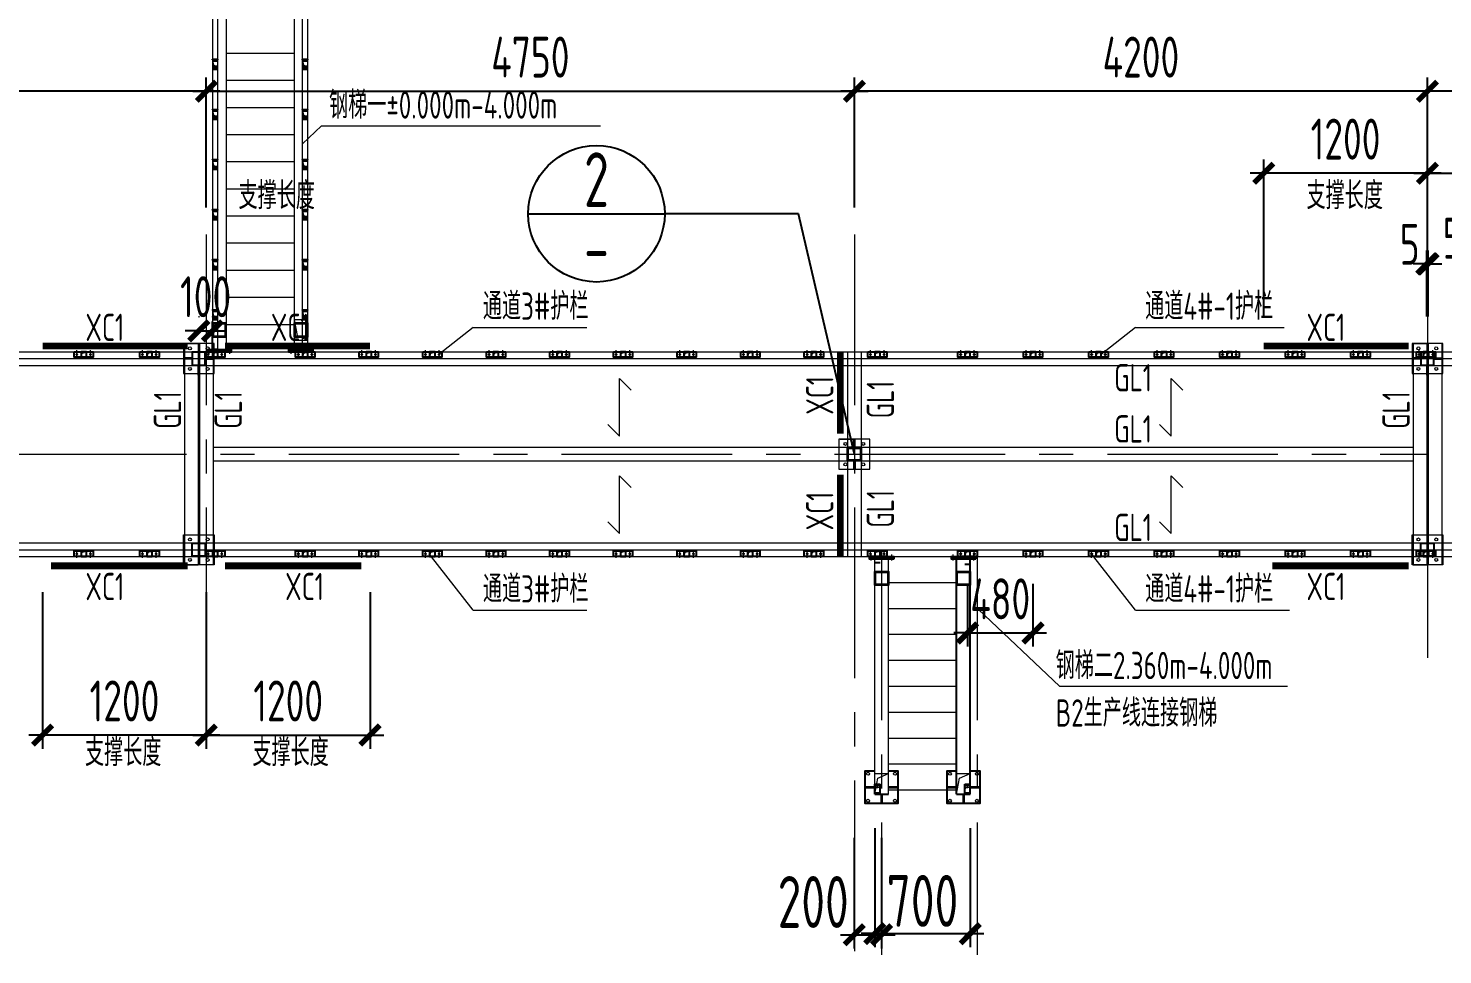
# Model space of a CAD drawing. Extents: x 498328 to 716449, y -893371 to -467753.
# Drawn here: x 538533 to 548900, y -846265 to -839477 of the extents above; entities that cross this region are included whole.
import ezdxf
from ezdxf.enums import TextEntityAlignment as Align

# ---------------------------------------------------------------- set-up
doc = ezdxf.new("R2010")
doc.units = 0
doc.header["$LTSCALE"] = 1000
doc.header["$PDMODE"] = 35
doc.header["$PDSIZE"] = 20
for name, pattern in [('2', [0.375, 0.25, -0.125]), ('CACHE', [0.375, 0.25, -0.125]), ('CENTER', [2, 1.25, -0.25, 0.25, -0.25]), ('CENTER2', [28.575, 19.05, -3.175, 3.175, -3.175])]:
    doc.linetypes.add(name, pattern=pattern)
doc.layers.get('0').update_dxf_attribs({"linetype": 'CONTINUOUS'})
doc.layers.get('Defpoints').update_dxf_attribs({"linetype": 'CONTINUOUS'})
for name, color, linetype in [('$0$S-STEL-BEAM-TEXT', 90, 'CONTINUOUS'), ('-L-02', 2, 'CONTINUOUS'), ('01', 7, 'CONTINUOUS'), ('1轮廓实线层', 7, 'CONTINUOUS'), ('AXIS', 251, 'CENTER'), ('DIM', 3, 'CONTINUOUS'), ('PUB_TEXT', 7, 'CONTINUOUS'), ('THIN', 7, 'CONTINUOUS'), ('焊缝', 1, 'CONTINUOUS'), ('设备基础', 2, 'CONTINUOUS')]:
    doc.layers.add(name, color=color, linetype=linetype)
doc.layers.add('钢梁', color=141, linetype='CONTINUOUS', lineweight=18)
doc.styles.add('TSSD_DIMENSION', font='Tssdeng.shx', dxfattribs={"width": 0.7, "bigfont": 'hztxt.shx'})
doc.styles.add('TSSD_NUM', font='Tssdeng.shx', dxfattribs={"width": 0.7, "bigfont": 'hztxt.shx'})
doc.styles.add('TSSD_REIN', font='Tssdeng.shx', dxfattribs={"width": 0.7, "bigfont": 'hztxt.shx'})
doc.dimstyles.new('TSSD_100_100', dxfattribs={"dimtxt": 300, "dimasz": 100, "dimexe": 100, "dimexo": 200, "dimgap": 100, "dimtad": 1, "dimdec": 0, "dimzin": 0, "dimdsep": 46, "dimtxsty": 'TSSD_DIMENSION', "dimblk": 'ARCHTICK', "dimcen": 0, "dimdle": 100, "dimclrt": 7, "dimadec": 0, "dimazin": 0, "dimtfac": 1, "dimtdec": 0, "dimtix": 1, "dimtmove": 2, "dimatfit": 0, "dimldrblk": 'ARCHTICK', "dimfxl": 0, "dimtolj": 1, "dimtzin": 0, "dimarcsym": 0})
doc.dimstyles.new('TSSD_100_100$0', dxfattribs={"dimtxt": 380, "dimasz": 100, "dimexe": 100, "dimexo": 250, "dimgap": 50, "dimtad": 1, "dimdec": 0, "dimzin": 0, "dimdsep": 46, "dimtxsty": 'TSSD_DIMENSION', "dimblk": 'ARCHTICK', "dimblk1": 'ARCHTICK', "dimblk2": 'ARCHTICK', "dimsah": 1, "dimcen": 0, "dimdle": 100, "dimclrt": 7, "dimadec": 0, "dimazin": 0, "dimtfac": 1, "dimtdec": 0, "dimtix": 1, "dimtmove": 2, "dimatfit": 3, "dimldrblk": 'ARCHTICK', "dimfxl": 0, "dimtolj": 1, "dimtzin": 0, "dimarcsym": 0})

# ---------------------------------------------------------------- blocks, each defined once
blk = doc.blocks.new('_ARCHTICK')
at = {"color": 0, "const_width": 0.4}
blk.add_lwpolyline([(-0.71, -0.71), (0.71, 0.71)], dxfattribs=at)
blk = doc.blocks.new('*D631')
at = {"layer": 'Defpoints', "color": 0, "transparency": 16777216}
for p in [(548788, -839938), (548788, -840844), (554188, -840844)]:
    blk.add_point(p, dxfattribs=at)
at = {"layer": 'DIM', "color": 0, "lineweight": -2, "transparency": 16777216}
for p, q in [((554288, -839938), (548688, -839938)), ((548788, -840644), (548788, -839838)), ((554188, -840644), (554188, -839838))]:
    blk.add_line(p, q, dxfattribs=at)
at = {"layer": 'DIM', "color": 0, "lineweight": -2, "transparency": 16777216, "xscale": 100, "yscale": 100, "zscale": 100, "rotation": 180}
blk.add_blockref('_ARCHTICK', (548788, -839938), dxfattribs=at)
at = {"layer": 'DIM', "color": 0, "lineweight": -2, "transparency": 16777216, "xscale": 100, "yscale": 100, "zscale": 100}
blk.add_blockref('_ARCHTICK', (554188, -839938), dxfattribs=at)
at = {"layer": 'DIM', "color": 7, "lineweight": 20, "transparency": 16777216, "insert": (551488, -839688), "char_height": 300, "attachment_point": 5, "style": 'TSSD_DIMENSION'}
blk.add_mtext('\\A1;5400', dxfattribs=at)
blk = doc.blocks.new('*D632')
at = {"layer": 'Defpoints', "color": 0, "transparency": 16777216}
for p in [(544588, -839938), (548788, -840844), (544588, -840989)]:
    blk.add_point(p, dxfattribs=at)
at = {"layer": 'DIM', "color": 0, "lineweight": -2, "transparency": 16777216}
for p, q in [((548888, -839938), (544488, -839938)), ((544588, -840789), (544588, -839838)), ((548788, -840644), (548788, -839838))]:
    blk.add_line(p, q, dxfattribs=at)
at = {"layer": 'DIM', "color": 0, "lineweight": -2, "transparency": 16777216, "xscale": 100, "yscale": 100, "zscale": 100, "rotation": 180}
blk.add_blockref('_ARCHTICK', (544588, -839938), dxfattribs=at)
at = {"layer": 'DIM', "color": 0, "lineweight": -2, "transparency": 16777216, "xscale": 100, "yscale": 100, "zscale": 100}
blk.add_blockref('_ARCHTICK', (548788, -839938), dxfattribs=at)
at = {"layer": 'DIM', "color": 7, "lineweight": 20, "transparency": 16777216, "insert": (546688, -839688), "char_height": 300, "attachment_point": 5, "style": 'TSSD_DIMENSION'}
blk.add_mtext('\\A1;4200', dxfattribs=at)
blk = doc.blocks.new('*D603')
at = {"layer": 'Defpoints', "color": 0, "transparency": 16777216}
for p in [(548793, -841204), (548788, -841788), (548793, -841788)]:
    blk.add_point(p, dxfattribs=at)
at = {"layer": 'DIM', "color": 0, "lineweight": -2, "transparency": 16777216}
for p, q in [((548788, -841588), (548788, -841104)), ((548793, -841588), (548793, -841104)), ((548788, -841204), (548688, -841204)), ((548788, -841204), (548793, -841204)), ((548793, -841204), (548893, -841204))]:
    blk.add_line(p, q, dxfattribs=at)
at = {"layer": 'DIM', "color": 0, "lineweight": -2, "transparency": 16777216, "xscale": 100, "yscale": 100, "zscale": 100}
blk.add_blockref('_ARCHTICK', (548788, -841204), dxfattribs=at)
at = {"layer": 'DIM', "color": 0, "lineweight": -2, "transparency": 16777216, "xscale": 100, "yscale": 100, "zscale": 100, "rotation": 180}
blk.add_blockref('_ARCHTICK', (548793, -841204), dxfattribs=at)
at = {"layer": 'DIM', "color": 7, "lineweight": 20, "transparency": 16777216, "insert": (548658, -841060), "char_height": 300, "attachment_point": 5, "style": 'TSSD_DIMENSION'}
blk.add_mtext('\\A1;5', dxfattribs=at)
blk = doc.blocks.new('*D604')
at = {"layer": 'Defpoints', "color": 0, "transparency": 16777216}
for p in [(548788, -841204), (548783, -841788), (548788, -841788)]:
    blk.add_point(p, dxfattribs=at)
at = {"layer": 'DIM', "color": 0, "lineweight": -2, "transparency": 16777216}
for p, q in [((548783, -841588), (548783, -841104)), ((548788, -841588), (548788, -841104)), ((548783, -841204), (548683, -841204)), ((548783, -841204), (548788, -841204)), ((548788, -841204), (548888, -841204))]:
    blk.add_line(p, q, dxfattribs=at)
at = {"layer": 'DIM', "color": 0, "lineweight": -2, "transparency": 16777216, "xscale": 100, "yscale": 100, "zscale": 100}
blk.add_blockref('_ARCHTICK', (548783, -841204), dxfattribs=at)
at = {"layer": 'DIM', "color": 0, "lineweight": -2, "transparency": 16777216, "xscale": 100, "yscale": 100, "zscale": 100, "rotation": 180}
blk.add_blockref('_ARCHTICK', (548788, -841204), dxfattribs=at)
at = {"layer": 'DIM', "color": 7, "lineweight": 20, "transparency": 16777216, "insert": (548973, -841015), "char_height": 300, "attachment_point": 5, "style": 'TSSD_DIMENSION'}
blk.add_mtext('\\A1;5', dxfattribs=at)
blk = doc.blocks.new('TS_IDX')
at = {"color": 0, "linetype": 'ByBlock'}
blk.add_line((-0.5, 0), (0.5, 0), dxfattribs=at)
blk.add_circle((0, 0), 0.5, dxfattribs=at)
at = {"color": 0, "linetype": 'ByBlock', "style": 'TSSD_NUM', "width": 0.7}
for tag, p in [('1', (0, 0.25)), ('A', (0, -0.25))]:
    blk.add_attdef(tag, text='', height=0.286, dxfattribs=at).set_placement(p, align=Align.MIDDLE_CENTER)
blk = doc.blocks.new('*D613')
at = {"layer": 'Defpoints', "color": 0, "transparency": 16777216}
for p in [(547588, -840539), (547588, -841788), (548788, -841788)]:
    blk.add_point(p, dxfattribs=at)
at = {"layer": 'DIM', "color": 0, "lineweight": -2, "transparency": 16777216}
for p, q in [((547588, -841588), (547588, -840439)), ((548788, -841588), (548788, -840439)), ((548888, -840539), (547488, -840539))]:
    blk.add_line(p, q, dxfattribs=at)
at = {"layer": 'DIM', "color": 0, "lineweight": -2, "transparency": 16777216, "xscale": 100, "yscale": 100, "zscale": 100, "rotation": 180}
blk.add_blockref('_ARCHTICK', (547588, -840539), dxfattribs=at)
at = {"layer": 'DIM', "color": 0, "lineweight": -2, "transparency": 16777216, "xscale": 100, "yscale": 100, "zscale": 100}
blk.add_blockref('_ARCHTICK', (548788, -840539), dxfattribs=at)
at = {"layer": 'DIM', "color": 7, "lineweight": 20, "transparency": 16777216, "insert": (548188, -840289), "char_height": 300, "attachment_point": 5, "style": 'TSSD_DIMENSION'}
blk.add_mtext('\\A1;1200', dxfattribs=at)
blk = doc.blocks.new('*D614')
at = {"layer": 'Defpoints', "color": 0, "transparency": 16777216}
for p in [(549988, -840539), (548788, -841788), (549988, -841788)]:
    blk.add_point(p, dxfattribs=at)
at = {"layer": 'DIM', "color": 0, "lineweight": -2, "transparency": 16777216}
for p, q in [((548788, -841588), (548788, -840439)), ((549988, -841588), (549988, -840439)), ((548688, -840539), (550088, -840539))]:
    blk.add_line(p, q, dxfattribs=at)
at = {"layer": 'DIM', "color": 0, "lineweight": -2, "transparency": 16777216, "xscale": 100, "yscale": 100, "zscale": 100, "rotation": 180}
blk.add_blockref('_ARCHTICK', (548788, -840539), dxfattribs=at)
at = {"layer": 'DIM', "color": 0, "lineweight": -2, "transparency": 16777216, "xscale": 100, "yscale": 100, "zscale": 100}
blk.add_blockref('_ARCHTICK', (549988, -840539), dxfattribs=at)
at = {"layer": 'DIM', "color": 7, "lineweight": 20, "transparency": 16777216, "insert": (549388, -840289), "char_height": 300, "attachment_point": 5, "style": 'TSSD_DIMENSION'}
blk.add_mtext('\\A1;1200', dxfattribs=at)
blk = doc.blocks.new('*D623')
at = {"layer": 'Defpoints', "color": 0, "transparency": 16777216}
for p in [(544737, -845089), (545437, -845089), (545437, -846111)]:
    blk.add_point(p, dxfattribs=at)
at = {"layer": 'DIM', "color": 0, "lineweight": -2, "transparency": 16777216}
for p, q in [((544737, -845339), (544737, -846211)), ((545437, -845339), (545437, -846211)), ((544737, -846111), (544637, -846111)), ((544737, -846111), (545437, -846111)), ((545437, -846111), (545537, -846111))]:
    blk.add_line(p, q, dxfattribs=at)
at = {"layer": 'DIM', "color": 0, "lineweight": -2, "transparency": 16777216, "xscale": 100, "yscale": 100, "zscale": 100}
blk.add_blockref('_ARCHTICK', (544737, -846111), dxfattribs=at)
at = {"layer": 'DIM', "color": 0, "lineweight": -2, "transparency": 16777216, "xscale": 100, "yscale": 100, "zscale": 100, "rotation": 180}
blk.add_blockref('_ARCHTICK', (545437, -846111), dxfattribs=at)
at = {"layer": 'DIM', "color": 7, "transparency": 16777216, "insert": (545087, -845871), "char_height": 380, "attachment_point": 5, "style": 'TSSD_DIMENSION'}
blk.add_mtext('\\A1;700', dxfattribs=at)
blk = doc.blocks.new('*D624')
at = {"layer": 'Defpoints', "color": 0, "transparency": 16777216}
for p in [(544587, -845159), (544787, -845159), (544787, -846119)]:
    blk.add_point(p, dxfattribs=at)
at = {"layer": 'DIM', "color": 0, "lineweight": -2, "transparency": 16777216}
for p, q in [((544587, -845409), (544587, -846219)), ((544787, -845409), (544787, -846219)), ((544487, -846119), (544887, -846119))]:
    blk.add_line(p, q, dxfattribs=at)
at = {"layer": 'DIM', "color": 0, "lineweight": -2, "transparency": 16777216, "xscale": 100, "yscale": 100, "zscale": 100, "rotation": 180}
blk.add_blockref('_ARCHTICK', (544587, -846119), dxfattribs=at)
at = {"layer": 'DIM', "color": 0, "lineweight": -2, "transparency": 16777216, "xscale": 100, "yscale": 100, "zscale": 100}
blk.add_blockref('_ARCHTICK', (544787, -846119), dxfattribs=at)
at = {"layer": 'DIM', "color": 7, "transparency": 16777216, "insert": (544286, -845879), "char_height": 380, "attachment_point": 5, "style": 'TSSD_DIMENSION'}
blk.add_mtext('\\A1;200', dxfattribs=at)
blk = doc.blocks.new('*D625')
at = {"layer": 'Defpoints', "color": 0, "transparency": 16777216}
for p in [(544588, -839938), (539838, -840989), (544588, -840989)]:
    blk.add_point(p, dxfattribs=at)
at = {"layer": 'DIM', "color": 0, "lineweight": -2, "transparency": 16777216}
for p, q in [((539738, -839938), (544688, -839938)), ((539838, -840789), (539838, -839838)), ((544588, -840789), (544588, -839838))]:
    blk.add_line(p, q, dxfattribs=at)
at = {"layer": 'DIM', "color": 0, "lineweight": -2, "transparency": 16777216, "xscale": 100, "yscale": 100, "zscale": 100, "rotation": 180}
blk.add_blockref('_ARCHTICK', (539838, -839938), dxfattribs=at)
at = {"layer": 'DIM', "color": 0, "lineweight": -2, "transparency": 16777216, "xscale": 100, "yscale": 100, "zscale": 100}
blk.add_blockref('_ARCHTICK', (544588, -839938), dxfattribs=at)
at = {"layer": 'DIM', "color": 7, "lineweight": 20, "transparency": 16777216, "insert": (542213, -839688), "char_height": 300, "attachment_point": 5, "style": 'TSSD_DIMENSION'}
blk.add_mtext('\\A1;4750', dxfattribs=at)
blk = doc.blocks.new('*D626')
at = {"layer": 'Defpoints', "color": 0, "transparency": 16777216}
for p in [(535038, -839938), (535038, -840989), (539838, -840989)]:
    blk.add_point(p, dxfattribs=at)
at = {"layer": 'DIM', "color": 0, "lineweight": -2, "transparency": 16777216}
for p, q in [((539938, -839938), (534938, -839938)), ((535038, -840789), (535038, -839838)), ((539838, -840789), (539838, -839838))]:
    blk.add_line(p, q, dxfattribs=at)
at = {"layer": 'DIM', "color": 0, "lineweight": -2, "transparency": 16777216, "xscale": 100, "yscale": 100, "zscale": 100, "rotation": 180}
blk.add_blockref('_ARCHTICK', (535038, -839938), dxfattribs=at)
at = {"layer": 'DIM', "color": 0, "lineweight": -2, "transparency": 16777216, "xscale": 100, "yscale": 100, "zscale": 100}
blk.add_blockref('_ARCHTICK', (539838, -839938), dxfattribs=at)
at = {"layer": 'DIM', "color": 7, "lineweight": 20, "transparency": 16777216, "insert": (537438, -839688), "char_height": 300, "attachment_point": 5, "style": 'TSSD_DIMENSION'}
blk.add_mtext('\\A1;4800', dxfattribs=at)
blk = doc.blocks.new('*D627')
at = {"layer": 'Defpoints', "color": 0, "transparency": 16777216}
for p in [(538638, -843408), (539838, -843408), (538638, -844656)]:
    blk.add_point(p, dxfattribs=at)
at = {"layer": 'DIM', "color": 0, "lineweight": -2, "transparency": 16777216}
for p, q in [((538638, -843608), (538638, -844756)), ((539838, -843608), (539838, -844756)), ((539938, -844656), (538538, -844656))]:
    blk.add_line(p, q, dxfattribs=at)
at = {"layer": 'DIM', "color": 0, "lineweight": -2, "transparency": 16777216, "xscale": 100, "yscale": 100, "zscale": 100, "rotation": 180}
blk.add_blockref('_ARCHTICK', (538638, -844656), dxfattribs=at)
at = {"layer": 'DIM', "color": 0, "lineweight": -2, "transparency": 16777216, "xscale": 100, "yscale": 100, "zscale": 100}
blk.add_blockref('_ARCHTICK', (539838, -844656), dxfattribs=at)
at = {"layer": 'DIM', "color": 7, "lineweight": 20, "transparency": 16777216, "insert": (539238, -844406), "char_height": 300, "attachment_point": 5, "style": 'TSSD_DIMENSION'}
blk.add_mtext('\\A1;1200', dxfattribs=at)
blk = doc.blocks.new('*D628')
at = {"layer": 'Defpoints', "color": 0, "transparency": 16777216}
for p in [(539838, -843408), (541038, -843408), (541038, -844656)]:
    blk.add_point(p, dxfattribs=at)
at = {"layer": 'DIM', "color": 0, "lineweight": -2, "transparency": 16777216}
for p, q in [((539838, -843608), (539838, -844756)), ((541038, -843608), (541038, -844756)), ((539738, -844656), (541138, -844656))]:
    blk.add_line(p, q, dxfattribs=at)
at = {"layer": 'DIM', "color": 0, "lineweight": -2, "transparency": 16777216, "xscale": 100, "yscale": 100, "zscale": 100, "rotation": 180}
blk.add_blockref('_ARCHTICK', (539838, -844656), dxfattribs=at)
at = {"layer": 'DIM', "color": 0, "lineweight": -2, "transparency": 16777216, "xscale": 100, "yscale": 100, "zscale": 100}
blk.add_blockref('_ARCHTICK', (541038, -844656), dxfattribs=at)
at = {"layer": 'DIM', "color": 7, "lineweight": 20, "transparency": 16777216, "insert": (540438, -844406), "char_height": 300, "attachment_point": 5, "style": 'TSSD_DIMENSION'}
blk.add_mtext('\\A1;1200', dxfattribs=at)
blk = doc.blocks.new('*D645')
at = {"layer": 'Defpoints', "color": 0, "transparency": 16777216}
for p in [(539883, -841694), (539783, -841788), (539883, -841788)]:
    blk.add_point(p, dxfattribs=at)
at = {"layer": 'DIM', "color": 0, "lineweight": -2, "transparency": 16777216}
for p, q in [((539783, -841588), (539783, -841594)), ((539883, -841588), (539883, -841594)), ((539783, -841694), (539683, -841694)), ((539783, -841694), (539883, -841694)), ((539883, -841694), (539983, -841694))]:
    blk.add_line(p, q, dxfattribs=at)
at = {"layer": 'DIM', "color": 0, "lineweight": -2, "transparency": 16777216, "xscale": 100, "yscale": 100, "zscale": 100}
blk.add_blockref('_ARCHTICK', (539783, -841694), dxfattribs=at)
at = {"layer": 'DIM', "color": 0, "lineweight": -2, "transparency": 16777216, "xscale": 100, "yscale": 100, "zscale": 100, "rotation": 180}
blk.add_blockref('_ARCHTICK', (539883, -841694), dxfattribs=at)
at = {"layer": 'DIM', "color": 7, "lineweight": 20, "transparency": 16777216, "insert": (539833, -841444), "char_height": 300, "attachment_point": 5, "style": 'TSSD_DIMENSION'}
blk.add_mtext('\\A1;100', dxfattribs=at)
blk = doc.blocks.new('护栏底板')
at = {"layer": 'AXIS', "lineweight": 20}
for p, q in [((415797, -713356), (415797, -713294)), ((415897, -713356), (415897, -713294))]:
    blk.add_line(p, q, dxfattribs=at)
at = {"layer": '焊缝', "color": 8}
for p, q in [((415827, -713345), (415834, -713312)), ((415834, -713312), (415867, -713305))]:
    blk.add_line(p, q, dxfattribs=at)
at = {"layer": '焊缝', "color": 0}
for points in [[(415777, -713305), (415917, -713305), (415917, -713345), (415777, -713345)], [(415867, -713305), (415827, -713305), (415827, -713345), (415867, -713345)]]:
    blk.add_lwpolyline(points, close=True, dxfattribs=at)
for centre in [(415797, -713325), (415897, -713325)]:
    blk.add_circle(centre, 3.75, dxfattribs=at)
blk = doc.blocks.new('*D651')
at = {"layer": 'Defpoints', "color": 0, "transparency": 16777216}
for p in [(545417, -843348), (545897, -843348), (545897, -843908)]:
    blk.add_point(p, dxfattribs=at)
at = {"layer": 'DIM', "color": 0, "lineweight": -2, "transparency": 16777216}
for p, q in [((545417, -843548), (545417, -844008)), ((545897, -843548), (545897, -844008)), ((545417, -843908), (545317, -843908)), ((545417, -843908), (545897, -843908)), ((545897, -843908), (545997, -843908))]:
    blk.add_line(p, q, dxfattribs=at)
at = {"layer": 'DIM', "color": 0, "lineweight": -2, "transparency": 16777216, "xscale": 100, "yscale": 100, "zscale": 100}
blk.add_blockref('_ARCHTICK', (545417, -843908), dxfattribs=at)
at = {"layer": 'DIM', "color": 0, "lineweight": -2, "transparency": 16777216, "xscale": 100, "yscale": 100, "zscale": 100, "rotation": 180}
blk.add_blockref('_ARCHTICK', (545897, -843908), dxfattribs=at)
at = {"layer": 'DIM', "color": 7, "lineweight": 20, "transparency": 16777216, "insert": (545657, -843658), "char_height": 300, "attachment_point": 5, "style": 'TSSD_DIMENSION'}
blk.add_mtext('\\A1;480', dxfattribs=at)

msp = doc.modelspace()

# ---------------------------------------------------------------- linework, layer by layer
at = {"layer": '$0$S-STEL-BEAM-TEXT', "lineweight": 0}
for points in [[(542779.7, -842380.3), (542865.4, -842465.9), (542865.4, -842042.9), (542951.1, -842128.6)], [(546823.4, -842380.3), (546909.1, -842465.9), (546909.1, -842042.9), (546994.8, -842128.6)], [(542779.7, -843094.3), (542865.4, -843179.9), (542865.4, -842756.9), (542951.1, -842842.6)], [(546823.4, -843094.3), (546909.1, -843179.9), (546909.1, -842756.9), (546994.8, -842842.6)]]:
    msp.add_lwpolyline(points, dxfattribs=at)
at = {"layer": '-L-02', "lineweight": 20}
for points in [[(539670, -842007.5), (539895, -842007.5), (539895, -841787.5), (539670, -841787.5)], [(548675.1, -842007.5), (548900.1, -842007.5), (548900.1, -841787.5), (548675.1, -841787.5)], [(544475.1, -842707.5), (544700.1, -842707.5), (544700.1, -842487.5), (544475.1, -842487.5)], [(539670, -843187.5), (539895, -843187.5), (539895, -843407.5), (539670, -843407.5)], [(548675.1, -843187.5), (548900.1, -843187.5), (548900.1, -843407.5), (548675.1, -843407.5)]]:
    msp.add_lwpolyline(points, close=True, dxfattribs=at)
at = {"layer": '01', "color": 8, "lineweight": 9}
for p, q in [((540681.1, -840191.4), (540542.5, -840322.7)), ((540681.1, -840191.4), (542728.2, -840191.4)), ((541793.2, -841669.9), (541542.4, -841867.5)), ((541793.2, -841669.9), (542627.9, -841669.9)), ((546647.5, -841669.9), (546396.8, -841867.5)), ((546647.5, -841669.9), (547737.2, -841669.9)), ((541793.2, -843741.6), (541472.4, -843327.5)), ((546647.5, -843741.6), (546326.8, -843327.5)), ((541793.2, -843741.6), (542627.9, -843741.6)), ((546092.1, -844298.7), (545497.2, -843735.1)), ((546647.5, -843741.6), (547778.3, -843741.6)), ((546092.1, -844298.7), (547761.5, -844298.7))]:
    msp.add_line(p, q, dxfattribs=at)
at = {"layer": '1轮廓实线层', "lineweight": 20}
for p, q in [((539882.5, -837872.5), (539882.5, -841831.5)), ((539922.5, -841831.5), (539922.5, -837872.5)), ((539982.5, -837872.5), (539982.5, -841831.5)), ((540482.5, -837872.5), (540482.5, -841831.5)), ((540542.5, -841831.5), (540542.5, -837872.5)), ((540582.5, -841831.5), (540582.5, -837872.5)), ((540482.5, -839661.3), (539982.5, -839661.3)), ((540482.5, -839860), (539982.5, -839860)), ((540482.5, -840058.8), (539982.5, -840058.8)), ((540482.5, -840257.5), (539982.5, -840257.5)), ((540482.5, -840456.3), (539982.5, -840456.3)), ((540482.5, -840655), (539982.5, -840655)), ((540482.5, -840853.8), (539982.5, -840853.8)), ((540482.5, -841052.5), (539982.5, -841052.5)), ((540482.5, -841251.3), (539982.5, -841251.3)), ((540482.5, -841450), (539982.5, -841450)), ((540482.5, -841648.8), (539982.5, -841648.8)), ((539882.5, -841847.5), (540682.5, -841847.5)), ((539882.6, -841847.5), (540682.6, -841847.5)), ((539882.6, -841847.5), (540682.6, -841847.5)), ((540024.5, -841847.5), (540024.5, -841831.5)), ((540440.7, -841847.5), (540440.7, -841831.5)), ((540624.7, -841847.5), (540624.7, -841831.5)), ((544695, -843347.5), (544695, -843363.5)), ((544737, -843347.5), (545537, -843347.5)), ((544737, -845088.5), (544737, -843347.5)), ((544737, -843347.5), (545537, -843347.5)), ((544879, -843347.5), (544879, -843363.5)), ((545295, -843347.5), (545295, -843363.5)), ((545479, -843347.5), (545479, -843363.5)), ((544837, -845088.5), (544837, -843363.5)), ((544837, -843537.5), (545337.2, -843537.5)), ((544837, -843727.5), (545337.2, -843727.5)), ((544837, -843917.5), (545337.2, -843917.5)), ((544837, -844107.5), (545337.2, -844107.5)), ((544837, -844297.5), (545337.2, -844297.5)), ((544837, -844487.5), (545337.2, -844487.5)), ((544837, -844677.5), (545337.2, -844677.5)), ((544837, -844867.5), (545337.2, -844867.5)), ((544667, -845033.5), (544737, -845033.5)), ((544667, -845043.5), (544737, -845043.5)), ((544782, -845088.5), (544782, -845158.5)), ((544792, -845088.5), (544792, -845158.5)), ((544837, -845033.5), (544907, -845033.5)), ((544837, -845043.5), (544907, -845043.5)), ((544837, -845057.5), (545337.2, -845057.5)), ((545267, -845033.5), (545337, -845033.5)), ((545267, -845043.5), (545337, -845043.5)), ((545382, -845088.5), (545382, -845158.5)), ((545392, -845088.5), (545392, -845158.5)), ((545437, -845033.5), (545507, -845033.5)), ((545437, -845043.5), (545507, -845043.5))]:
    msp.add_line(p, q, dxfattribs=at)
at = {"layer": '1轮廓实线层', "linetype": 'CACHE', "lineweight": 20, "ltscale": 0.1}
for p, q in [((539882.5, -839707.5), (539922.5, -839707.5)), ((540542.5, -839707.5), (540582.5, -839707.5)), ((539882.5, -840074.5), (539922.5, -840074.5)), ((540542.5, -840074.5), (540582.5, -840074.5)), ((539882.5, -840441.5), (539922.5, -840441.5)), ((540542.5, -840441.5), (540582.5, -840441.5)), ((539882.5, -840808.5), (539922.5, -840808.5)), ((540542.5, -840808.5), (540582.5, -840808.5)), ((539882.5, -841175.5), (539922.5, -841175.5)), ((540542.5, -841175.5), (540582.5, -841175.5)), ((539882.5, -841542.5), (539922.5, -841542.5)), ((540542.5, -841542.5), (540582.5, -841542.5))]:
    msp.add_line(p, q, dxfattribs=at)
at = {"layer": '1轮廓实线层', "color": 8, "lineweight": 9}
for p, q in [((539882.5, -839715), (539889.8, -839747.7)), ((540542.5, -839715), (540549.8, -839747.7)), ((539889.8, -839747.7), (539922.5, -839755)), ((540549.8, -839747.7), (540582.5, -839755)), ((539882.5, -840082), (539889.8, -840114.7)), ((539889.8, -840114.7), (539922.5, -840122)), ((540542.5, -840082), (540549.8, -840114.7)), ((540549.8, -840114.7), (540582.5, -840122)), ((539882.5, -840449), (539889.8, -840481.7)), ((540542.5, -840449), (540549.8, -840481.7)), ((539889.8, -840481.7), (539922.5, -840489)), ((540549.8, -840481.7), (540582.5, -840489)), ((539882.5, -840816), (539889.8, -840848.7)), ((539889.8, -840848.7), (539922.5, -840856)), ((540542.5, -840816), (540549.8, -840848.7)), ((540549.8, -840848.7), (540582.5, -840856)), ((539882.5, -841183), (539889.8, -841215.7)), ((540542.5, -841183), (540549.8, -841215.7)), ((539889.8, -841215.7), (539922.5, -841223)), ((540549.8, -841215.7), (540582.5, -841223)), ((539882.5, -841550), (539889.8, -841582.7)), ((539889.8, -841582.7), (539922.5, -841590)), ((540542.5, -841550), (540549.8, -841582.7)), ((540549.8, -841582.7), (540582.5, -841590)), ((540482.7, -841612.5), (540504.5, -841729.2)), ((540504.5, -841729.2), (540582.5, -841762.5)), ((540551, -841819.9), (540582.5, -841828.9)), ((544737, -844938.5), (544837, -844938.5)), ((544737.2, -845088.5), (544759, -844971.9)), ((544759, -844971.9), (544837, -844938.5)), ((545337, -844938.5), (545437, -844938.5)), ((545337.2, -845088.5), (545359, -844971.9)), ((545359, -844971.9), (545437, -844938.5)), ((544737, -845037.4), (544777, -845037.4)), ((544737, -845077.4), (544743.1, -845043.6)), ((544737, -845077.4), (544777, -845077.4)), ((544743.1, -845043.6), (544777, -845037.4)), ((545397.2, -845037.4), (545437.2, -845037.4)), ((545397.2, -845077.4), (545403.3, -845043.6)), ((545397.2, -845077.4), (545437.2, -845077.4)), ((545403.3, -845043.6), (545437.2, -845037.4))]:
    msp.add_line(p, q, dxfattribs=at)
at = {"layer": '1轮廓实线层', "lineweight": 20, "ltscale": 5}
for p, q in [((534537.6, -841847.5), (582816.1, -841847.5)), ((534537.6, -841897.5), (582781.1, -841897.5)), ((534537.6, -841947.5), (582781.1, -841947.5)), ((539887.5, -842547.5), (548682.6, -842547.5)), ((539887.5, -842647.5), (548682.6, -842647.5)), ((534537.6, -843247.5), (554082.6, -843247.5)), ((534537.6, -843297.5), (554082.6, -843297.5)), ((534537.6, -843347.5), (554082.6, -843347.5)), ((534537.6, -843347.5), (554082.6, -843347.5))]:
    msp.add_line(p, q, dxfattribs=at)
at = {"layer": '1轮廓实线层', "color": 4, "lineweight": 20}
for p, q in [((539732.5, -841892.5), (539670, -841892.5)), ((539732.5, -841902.5), (539670, -841902.5)), ((539832.5, -841892.5), (539895, -841892.5)), ((539832.5, -841902.5), (539895, -841902.5)), ((548737.6, -841892.5), (548675.1, -841892.5)), ((548737.6, -841902.5), (548675.1, -841902.5)), ((548837.6, -841892.5), (548900.1, -841892.5)), ((548837.6, -841902.5), (548900.1, -841902.5)), ((539777.5, -842017.5), (539777.5, -841947.5)), ((539787.5, -842017.5), (539787.5, -841947.5)), ((548782.6, -842017.5), (548782.6, -841947.5)), ((548792.6, -842017.5), (548792.6, -841947.5)), ((544582.6, -842547.5), (544582.6, -842485.1)), ((544592.6, -842547.5), (544592.6, -842485.1)), ((544582.6, -842647.5), (544582.6, -842710)), ((544592.6, -842647.5), (544592.6, -842710)), ((539777.5, -843177.5), (539777.5, -843247.5)), ((539787.5, -843177.5), (539787.5, -843247.5)), ((548782.6, -843177.5), (548782.6, -843247.5)), ((548792.6, -843177.5), (548792.6, -843247.5)), ((539777.5, -843347.5), (539777.5, -843407.2)), ((539787.5, -843347.5), (539787.5, -843407.2)), ((548782.6, -843347.5), (548782.6, -843407.2)), ((548792.6, -843347.5), (548792.6, -843407.2))]:
    msp.add_line(p, q, dxfattribs=at)
at = {"layer": '1轮廓实线层', "linetype": 'CENTER2', "lineweight": 20, "ltscale": 0.01}
for p, q in [((539856.5, -841817.9), (539856.5, -841861.2)), ((540008.5, -841817.9), (540008.5, -841861.2)), ((540456.7, -841817.9), (540456.7, -841861.2)), ((540608.7, -841817.9), (540608.7, -841861.2)), ((544711, -843377.2), (544711, -843333.9)), ((544863, -843377.2), (544863, -843333.9)), ((545311, -843377.2), (545311, -843333.9)), ((545463, -843377.2), (545463, -843333.9))]:
    msp.add_line(p, q, dxfattribs=at)
at = {"layer": '1轮廓实线层', "color": 8, "lineweight": 9}
msp.add_lwpolyline([(540482.7, -841762.5), (540582.5, -841762.5), (540582.5, -841612.5), (540482.7, -841612.5)], close=True, dxfattribs=at)
at = {"layer": '1轮廓实线层', "color": 4, "lineweight": 20}
for points in [[(539832.5, -841947.5), (539832.5, -841847.5), (539732.5, -841847.5), (539732.5, -841947.5)], [(539827.5, -841942.5), (539827.5, -841852.5), (539737.5, -841852.5), (539737.5, -841942.5)], [(548837.6, -841947.5), (548837.6, -841847.5), (548737.6, -841847.5), (548737.6, -841947.5)], [(548832.6, -841942.5), (548832.6, -841852.5), (548742.6, -841852.5), (548742.6, -841942.5)], [(539832.5, -843247.5), (539832.5, -843347.5), (539732.5, -843347.5), (539732.5, -843247.5)], [(539827.5, -843252.5), (539827.5, -843342.5), (539737.5, -843342.5), (539737.5, -843252.5)], [(548837.6, -843247.5), (548837.6, -843347.5), (548737.6, -843347.5), (548737.6, -843247.5)], [(548832.6, -843252.5), (548832.6, -843342.5), (548742.6, -843342.5), (548742.6, -843252.5)]]:
    msp.add_lwpolyline(points, close=True, dxfattribs=at)
for centre in [(539717.5, -841822.5), (539847.5, -841822.5), (548722.6, -841822.5), (548852.6, -841822.5), (539717.5, -841972.5), (539847.5, -841972.5), (548722.6, -841972.5), (548852.6, -841972.5), (544522.6, -842522.5), (544652.6, -842522.5), (544522.6, -842672.5), (544652.6, -842672.5), (539717.5, -843222.5), (539847.5, -843222.5), (548722.6, -843222.5), (548852.6, -843222.5), (539717.5, -843372.5), (539847.5, -843372.5), (548722.6, -843372.5), (548852.6, -843372.5)]:
    msp.add_circle(centre, 11, dxfattribs=at)
at = {"layer": '1轮廓实线层', "lineweight": 20}
for centre in [(544688, -844939.5), (544886, -844939.5), (545288, -844939.5), (545486, -844939.5), (544688, -845137.6), (544886, -845137.6), (545288, -845137.6), (545486, -845137.6)]:
    msp.add_circle(centre, 11, dxfattribs=at)
at = {"layer": 'AXIS', "lineweight": 20}
for p, q in [((548787.6, -840843.7), (548787.6, -844090.5)), ((539837.6, -840989.1), (539837.6, -844186)), ((544587.6, -840989.1), (544587.6, -846265.4)), ((534537.6, -841897.5), (584525.7, -841897.5)), ((534442, -842597.5), (548787.6, -842597.5)), ((534537.6, -843297.5), (584525.7, -843297.5)), ((544787, -843297.5), (544787, -846265.4)), ((545487, -843297.5), (545487, -846265.4))]:
    msp.add_line(p, q, dxfattribs=at)
at = {"layer": 'THIN'}
for p, q in [((544179.5, -840836), (543197.6, -840836)), ((544587.6, -842597.5), (544179.5, -840836))]:
    msp.add_line(p, q, dxfattribs=at)
at = {"layer": '焊缝', "color": 0}
for p, q in [((539882.5, -841847.5), (539882.5, -841624.3)), ((539922.5, -841831.5), (539882.5, -841831.5)), ((544737, -843392.5), (544777, -843392.5)), ((545437.2, -843406.3), (545397.2, -843406.3))]:
    msp.add_line(p, q, dxfattribs=at)
at = {"layer": '设备基础', "color": 0}
for p, q in [((539882.5, -839703.9), (539922.5, -839703.9)), ((539882.5, -839707.5), (539882.5, -839703.9)), ((539882.5, -839708), (539899.5, -839708)), ((539882.5, -839715), (539922.5, -839715)), ((539905.5, -839708), (539922.5, -839708)), ((539922.5, -839707.5), (539922.5, -839703.9)), ((540542.5, -839703.9), (540582.5, -839703.9)), ((540542.5, -839707.5), (540542.5, -839703.9)), ((540542.5, -839708), (540559.5, -839708)), ((540542.5, -839715), (540582.5, -839715)), ((540565.5, -839708), (540582.5, -839708)), ((540582.5, -839707.5), (540582.5, -839703.9)), ((539882.5, -839755), (539922.5, -839755)), ((539882.5, -839768.5), (539899.5, -839768.5)), ((539882.5, -839772.6), (539922.5, -839772.6)), ((539882.5, -839776.2), (539922.5, -839776.2)), ((539905.5, -839768.5), (539922.5, -839768.5)), ((540542.5, -839755), (540582.5, -839755)), ((540542.5, -839768.5), (540559.5, -839768.5)), ((540542.5, -839772.6), (540582.5, -839772.6)), ((540542.5, -839776.2), (540582.5, -839776.2)), ((540565.5, -839768.5), (540582.5, -839768.5)), ((539882.5, -840070.9), (539922.5, -840070.9)), ((539882.5, -840074.5), (539882.5, -840070.9)), ((539882.5, -840075), (539899.5, -840075)), ((539882.5, -840082), (539922.5, -840082)), ((539882.5, -840122), (539922.5, -840122)), ((539882.5, -840135.5), (539899.5, -840135.5)), ((539882.5, -840139.6), (539922.5, -840139.6)), ((539882.5, -840143.2), (539922.5, -840143.2)), ((539905.5, -840075), (539922.5, -840075)), ((539905.5, -840135.5), (539922.5, -840135.5)), ((539922.5, -840074.5), (539922.5, -840070.9)), ((540542.5, -840070.9), (540582.5, -840070.9)), ((540542.5, -840074.5), (540542.5, -840070.9)), ((540542.5, -840075), (540559.5, -840075)), ((540542.5, -840082), (540582.5, -840082)), ((540542.5, -840122), (540582.5, -840122)), ((540542.5, -840135.5), (540559.5, -840135.5)), ((540542.5, -840139.6), (540582.5, -840139.6)), ((540542.5, -840143.2), (540582.5, -840143.2)), ((540565.5, -840075), (540582.5, -840075)), ((540565.5, -840135.5), (540582.5, -840135.5)), ((540582.5, -840074.5), (540582.5, -840070.9)), ((539882.5, -840437.9), (539922.5, -840437.9)), ((539882.5, -840441.5), (539882.5, -840437.9)), ((539882.5, -840442), (539899.5, -840442)), ((539882.5, -840449), (539922.5, -840449)), ((539905.5, -840442), (539922.5, -840442)), ((539922.5, -840441.5), (539922.5, -840437.9)), ((540542.5, -840437.9), (540582.5, -840437.9)), ((540542.5, -840441.5), (540542.5, -840437.9)), ((540542.5, -840442), (540559.5, -840442)), ((540542.5, -840449), (540582.5, -840449)), ((540565.5, -840442), (540582.5, -840442)), ((540582.5, -840441.5), (540582.5, -840437.9)), ((539882.5, -840489), (539922.5, -840489)), ((539882.5, -840502.5), (539899.5, -840502.5)), ((539882.5, -840506.6), (539922.5, -840506.6)), ((539882.5, -840510.2), (539922.5, -840510.2)), ((539905.5, -840502.5), (539922.5, -840502.5)), ((540542.5, -840489), (540582.5, -840489)), ((540542.5, -840502.5), (540559.5, -840502.5)), ((540542.5, -840506.6), (540582.5, -840506.6)), ((540542.5, -840510.2), (540582.5, -840510.2)), ((540565.5, -840502.5), (540582.5, -840502.5)), ((539882.5, -840804.9), (539922.5, -840804.9)), ((539882.5, -840808.5), (539882.5, -840804.9)), ((539882.5, -840809), (539899.5, -840809)), ((539882.5, -840816), (539922.5, -840816)), ((539882.5, -840856), (539922.5, -840856)), ((539882.5, -840869.5), (539899.5, -840869.5)), ((539882.5, -840873.6), (539922.5, -840873.6)), ((539905.5, -840809), (539922.5, -840809)), ((539905.5, -840869.5), (539922.5, -840869.5)), ((539922.5, -840808.5), (539922.5, -840804.9)), ((540542.5, -840804.9), (540582.5, -840804.9)), ((540542.5, -840808.5), (540542.5, -840804.9)), ((540542.5, -840809), (540559.5, -840809)), ((540542.5, -840816), (540582.5, -840816)), ((540542.5, -840856), (540582.5, -840856)), ((540542.5, -840869.5), (540559.5, -840869.5)), ((540542.5, -840873.6), (540582.5, -840873.6)), ((540565.5, -840809), (540582.5, -840809)), ((540565.5, -840869.5), (540582.5, -840869.5)), ((540582.5, -840808.5), (540582.5, -840804.9)), ((539882.5, -840877.2), (539922.5, -840877.2)), ((540542.5, -840877.2), (540582.5, -840877.2)), ((539882.5, -841171.9), (539922.5, -841171.9)), ((539882.5, -841175.5), (539882.5, -841171.9)), ((539882.5, -841176), (539899.5, -841176)), ((539882.5, -841183), (539922.5, -841183)), ((539905.5, -841176), (539922.5, -841176)), ((539922.5, -841175.5), (539922.5, -841171.9)), ((540542.5, -841171.9), (540582.5, -841171.9)), ((540542.5, -841175.5), (540542.5, -841171.9)), ((540542.5, -841176), (540559.5, -841176)), ((540542.5, -841183), (540582.5, -841183)), ((540565.5, -841176), (540582.5, -841176)), ((540582.5, -841175.5), (540582.5, -841171.9)), ((539882.5, -841223), (539922.5, -841223)), ((539882.5, -841236.5), (539899.5, -841236.5)), ((539882.5, -841240.6), (539922.5, -841240.6)), ((539882.5, -841244.2), (539922.5, -841244.2)), ((539905.5, -841236.5), (539922.5, -841236.5)), ((540542.5, -841223), (540582.5, -841223)), ((540542.5, -841236.5), (540559.5, -841236.5)), ((540542.5, -841240.6), (540582.5, -841240.6)), ((540542.5, -841244.2), (540582.5, -841244.2)), ((540565.5, -841236.5), (540582.5, -841236.5)), ((539882.5, -841538.9), (539922.5, -841538.9)), ((539882.5, -841542.5), (539882.5, -841538.9)), ((539882.5, -841543), (539899.5, -841543)), ((539882.5, -841550), (539922.5, -841550)), ((539882.5, -841590), (539922.5, -841590)), ((539905.5, -841543), (539922.5, -841543)), ((539922.5, -841542.5), (539922.5, -841538.9)), ((540542.5, -841538.9), (540582.5, -841538.9)), ((540542.5, -841542.5), (540542.5, -841538.9)), ((540542.5, -841543), (540559.5, -841543)), ((540542.5, -841550), (540582.5, -841550)), ((540542.5, -841590), (540582.5, -841590)), ((540565.5, -841543), (540582.5, -841543)), ((540582.5, -841542.5), (540582.5, -841538.9)), ((539882.5, -841603.5), (539899.5, -841603.5)), ((539882.5, -841607.6), (539922.5, -841607.6)), ((539882.5, -841611.2), (539922.5, -841611.2)), ((539905.5, -841603.5), (539922.5, -841603.5)), ((540542.5, -841603.5), (540559.5, -841603.5)), ((540542.5, -841607.6), (540582.5, -841607.6)), ((540542.5, -841611.2), (540582.5, -841611.2)), ((540565.5, -841603.5), (540582.5, -841603.5)), ((539840.5, -841831.5), (540024.5, -841831.5)), ((539840.5, -841839.5), (540024.5, -841839.5)), ((539840.5, -841847.5), (540024.5, -841847.5)), ((540482.5, -841847.5), (540440.5, -841847.5)), ((540440.7, -841831.5), (540624.7, -841831.5)), ((540440.7, -841839.5), (540624.7, -841839.5)), ((540440.7, -841847.5), (540624.7, -841847.5)), ((540542.7, -841828.9), (540582.5, -841828.9)), ((544695, -843347.5), (544879, -843347.5)), ((544695, -843355.5), (544879, -843355.5)), ((545295, -843347.5), (545479, -843347.5)), ((545295, -843355.5), (545479, -843355.5)), ((545437.2, -845088.5), (545437.2, -843347.5)), ((544695, -843363.5), (544879, -843363.5)), ((545295, -843363.5), (545479, -843363.5)), ((545337.2, -845088.5), (545337.2, -843363.5)), ((545437.2, -844372.5), (545437.2, -844300.2)), ((545437.2, -844730.5), (545437.2, -844658.2)), ((544737, -845016.2), (544777, -845016.2)), ((544737, -845088.5), (544737, -845016.2)), ((544737, -845019.8), (544777, -845019.8)), ((544777, -845088.5), (544777, -845016.2)), ((545397.2, -845016.2), (545437.2, -845016.2)), ((545397.2, -845088.5), (545397.2, -845016.2)), ((545397.2, -845019.8), (545437.2, -845019.8)), ((545437.2, -845088.5), (545437.2, -845016.2)), ((544737, -845023.9), (544754, -845023.9)), ((544737, -845084.4), (544754, -845084.4)), ((544737, -845088.5), (544837, -845088.5)), ((544737, -845088.5), (544777, -845088.5)), ((544760, -845023.9), (544777, -845023.9)), ((544760, -845084.4), (544777, -845084.4)), ((545337, -845088.5), (545437, -845088.5)), ((545397.2, -845023.9), (545414.2, -845023.9)), ((545397.2, -845084.4), (545414.2, -845084.4)), ((545397.2, -845088.5), (545437.2, -845088.5)), ((545420.2, -845023.9), (545437.2, -845023.9)), ((545420.2, -845084.4), (545437.2, -845084.4))]:
    msp.add_line(p, q, dxfattribs=at)
at = {"layer": '设备基础', "color": 0, "lineweight": 20}
for p, q in [((539677.5, -841787.5), (539677.5, -843407.5)), ((539677.5, -841787.5), (539777.5, -841787.5)), ((539777.5, -841787.5), (539777.5, -843407.5)), ((539787.5, -841787.5), (539787.5, -843347.9)), ((539887.5, -841787.5), (539787.5, -841787.5)), ((539887.5, -841787.5), (539887.5, -843407.5)), ((548682.6, -841787.5), (548682.6, -843407.5)), ((548682.6, -841787.5), (548782.6, -841787.5)), ((548782.6, -841787.5), (548782.6, -843407.5)), ((548792.6, -841787.5), (548792.6, -843347.9)), ((548892.6, -841787.5), (548792.6, -841787.5)), ((548892.6, -841787.5), (548892.6, -843407.5)), ((544537.6, -841847.5), (544537.6, -843347.5)), ((544637.6, -841847.5), (544637.6, -843347.5)), ((544482.6, -842487.5), (544582.6, -842487.5)), ((544692.6, -842487.5), (544592.6, -842487.5)), ((539677.5, -843407.5), (539777.5, -843407.5)), ((539887.5, -843407.5), (539787.5, -843407.5)), ((548682.6, -843407.5), (548782.6, -843407.5)), ((548892.6, -843407.5), (548792.6, -843407.5))]:
    msp.add_line(p, q, dxfattribs=at)
at = {"layer": '设备基础', "color": 6}
for points in [[(539882.5, -841737.5), (539982.5, -841737.5), (539982.5, -841637.5), (539882.5, -841637.5)], [(539887.5, -841732.5), (539977.5, -841732.5), (539977.5, -841642.5), (539887.5, -841642.5)], [(540482.5, -841737.5), (540582.5, -841737.5), (540582.5, -841637.5), (540482.5, -841637.5)], [(540487.5, -841732.5), (540577.5, -841732.5), (540577.5, -841642.5), (540487.5, -841642.5)], [(544537.6, -842547.5), (544637.6, -842547.5), (544637.6, -842647.5), (544537.6, -842647.5)], [(544542.6, -842552.5), (544632.6, -842552.5), (544632.6, -842642.5), (544542.6, -842642.5)], [(544737, -843457.5), (544837, -843457.5), (544837, -843557.5), (544737, -843557.5)], [(544742, -843462.5), (544832, -843462.5), (544832, -843552.5), (544742, -843552.5)], [(545337, -843457.5), (545437, -843457.5), (545437, -843557.5), (545337, -843557.5)], [(545342, -843462.5), (545432, -843462.5), (545432, -843552.5), (545342, -843552.5)]]:
    msp.add_lwpolyline(points, close=True, dxfattribs=at)
at = {"layer": '设备基础', "color": 0}
for points in [[(544837, -844918.5), (544907, -844918.5), (544907, -845158.5), (544667, -845158.5), (544667, -844918.5), (544737, -844918.5)], [(545437, -844918.5), (545507, -844918.5), (545507, -845158.5), (545267, -845158.5), (545267, -844918.5), (545337, -844918.5)]]:
    msp.add_lwpolyline(points, dxfattribs=at)
for centre in [(544757, -845023.9), (544757, -845084.4), (545417.2, -845023.9), (545417.2, -845084.4)]:
    msp.add_circle(centre, 3, dxfattribs=at)
at = {"layer": '设备基础', "color": 0, "extrusion": (0, 0, -1)}
for centre in [(539902.5, -839708), (540562.5, -839708), (539902.5, -839768.5), (540562.5, -839768.5), (539902.5, -840075), (539902.5, -840135.5), (540562.5, -840075), (540562.5, -840135.5), (539902.5, -840442), (540562.5, -840442), (539902.5, -840502.5), (540562.5, -840502.5), (539902.5, -840809), (539902.5, -840869.5), (540562.5, -840809), (540562.5, -840869.5), (539902.5, -841176), (540562.5, -841176), (539902.5, -841236.5), (540562.5, -841236.5), (539902.5, -841543), (540562.5, -841543), (539902.5, -841603.5), (540562.5, -841603.5)]:
    msp.add_ellipse(centre, major_axis=(-3, 0), ratio=0.5433917, dxfattribs=at)
at = {"layer": '钢梁', "linetype": '2', "lineweight": 0, "const_width": 50}
for points in [[(539700.1, -841804.4), (538637.6, -841804.4)], [(539975.1, -841804.4), (541037.6, -841804.4)], [(548650.1, -841804.4), (547587.6, -841804.4)], [(544485.1, -842446.4), (544485.1, -841847.5)], [(544485.1, -842748.7), (544485.1, -843347.5)], [(539700.1, -843415.4), (538700.1, -843415.4)], [(539975.1, -843415.4), (540975.1, -843415.4)], [(548650.1, -843415.4), (547650.1, -843415.4)]]:
    msp.add_lwpolyline(points, dxfattribs=at)

# ---------------------------------------------------------------- block references
at = {"layer": 'THIN'}
ref = msp.add_blockref('TS_IDX', (542697.6, -840836), dxfattribs=dict(at, xscale=1000, yscale=1000, zscale=1000))
ref.add_attrib('1', '2', dxfattribs={"height": 400, "style": 'TSSD_NUM', "width": 0.7}).set_placement((542697.6, -840586), align=Align.MIDDLE_CENTER)
ref.add_attrib('-', '-', dxfattribs={"height": 400, "style": 'TSSD_NUM', "width": 0.7}).set_placement((542697.6, -841086), align=Align.MIDDLE_CENTER)
at = {"layer": '焊缝', "color": 0}
for p in [(123092.7, -128542.1), (123574.1, -128542.1), (124055.4, -128542.1), (124715.4, -128542.1), (125181.5, -128542.1), (125647.5, -128542.1), (126113.6, -128542.1), (126579.7, -128542.1), (127045.7, -128542.1), (127511.8, -128542.1), (127977.8, -128542.1), (128443.9, -128542.1), (128909.9, -128542.1), (129570.1, -128542.1), (130050.1, -128542.1), (130530.1, -128542.1), (131010.1, -128542.1), (131490.2, -128542.1), (131970.2, -128542.1), (132450.2, -128542.1), (132930.2, -128542.1), (123092.7, -130002.1), (123574.1, -130002.1), (124055.4, -130002.1), (124715.4, -130002.1), (125181.5, -130002.1), (125647.5, -130002.1), (126113.6, -130002.1), (126579.7, -130002.1), (127045.7, -130002.1), (127511.8, -130002.1), (127977.8, -130002.1), (128443.9, -130002.1), (128909.9, -130002.1), (129570.1, -130002.1), (130050.1, -130002.1), (130530.1, -130002.1), (131010.1, -130002.1), (131490.2, -130002.1), (131970.2, -130002.1), (132450.2, -130002.1), (132930.2, -130002.1)]:
    msp.add_blockref('护栏底板', p, dxfattribs=at)

# ---------------------------------------------------------------- texts
at = {"layer": 'PUB_TEXT', "lineweight": 15, "style": 'TSSD_REIN', "width": 0.7}
for s, p in [('钢梯一%%P0.000m-4.000m', (540737.8, -840138.8)), ('支撑长度', (540074, -840802.4)), ('支撑长度', (547902.1, -840802.4)), ('通道3#护栏', (541865.1, -841613.4)), ('通道4#-1护栏', (546719.5, -841613.4)), ('XC1', (538952.1, -841768.4)), ('XC1', (540311, -841768.4)), ('XC1', (547902.1, -841768.4)), ('GL1', (546492.1, -842137.4)), ('GL1', (546492.1, -842512.4)), ('GL1', (546492.1, -843234.5)), ('通道3#护栏', (541865.1, -843685.1)), ('通道4#-1护栏', (546719.5, -843685.1)), ('XC1', (538952.1, -843667.5)), ('XC1', (540416.1, -843667.5)), ('XC1', (547902.1, -843667.5)), ('钢梯二2.360m-4.000m', (546063.4, -844246.1)), ('B2生产线连接钢梯', (546063.4, -844594.1)), ('支撑长度', (538948.7, -844883.4)), ('支撑长度', (540175.7, -844883.4))]:
    msp.add_text(s, height=200, dxfattribs=at).set_placement(p)
for s, p in [('XC1', (544434.1, -842308.4)), ('GL1', (544878.1, -842335.4)), ('GL1', (539653.3, -842412.8)), ('GL1', (540098.5, -842412.8)), ('GL1', (548658.4, -842412.8)), ('XC1', (544434.1, -843155.9)), ('GL1', (544878.1, -843136.4))]:
    msp.add_text(s, height=200, rotation=90, dxfattribs=at).set_placement(p)

# ---------------------------------------------------------------- dimensions: what is measured, and where the dimension line sits
at = {"layer": 'DIM', "lineweight": 20}
for base, p1, p2, picture, middle in [((535037.6, -839938.1), (539837.6, -840989.1), (535037.6, -840989.1), '*D626', (537437.6, -839688.1)), ((544587.6, -839938.1), (539837.6, -840989.1), (544587.6, -840989.1), '*D625', (542212.6, -839688.1)), ((539882.5, -841693.7), (539782.5, -841787.5), (539882.5, -841787.5), '*D645', (539832.5, -841443.7)), ((545897.2, -843907.7), (545417.2, -843347.5), (545897.2, -843347.5), '*D651', (545657.2, -843657.7))]:
    dim = msp.add_linear_dim(base=base, p1=p1, p2=p2, dimstyle='TSSD_100_100$0', override={"dimtxt": 300, "dimexo": 200, "dimgap": 100, "dimsah": 0, "dimatfit": 0}, dxfattribs=at)
    dim.commit()
    dim.dimension.update_dxf_attribs({"geometry": picture, "text_midpoint": middle})
for base, p1, p2, picture, middle in [((544587.6, -839938.1), (548787.6, -840843.7), (544587.6, -840989.1), '*D632', (546687.6, -839688.1)), ((548787.6, -839938.1), (554187.6, -840843.7), (548787.6, -840843.7), '*D631', (551487.6, -839688.1))]:
    dim = msp.add_linear_dim(base=base, p1=p1, p2=p2, dimstyle='TSSD_100_100', dxfattribs=at)
    dim.commit()
    dim.dimension.update_dxf_attribs({"geometry": picture, "text_midpoint": middle})
for p1, p2, distance, picture, middle in [((548787.6, -841787.5), (547587.6, -841787.5), -1248.9, '*D613', (548187.6, -840288.6)), ((548787.6, -841787.5), (549987.6, -841787.5), 1248.9, '*D614', (549387.6, -840288.6)), ((539837.6, -843407.5), (538637.6, -843407.5), 1248.9, '*D627', (539237.6, -844406.4)), ((539837.6, -843407.5), (541037.6, -843407.5), -1248.9, '*D628', (540437.6, -844406.4))]:
    dim = msp.add_aligned_dim(p1=p1, p2=p2, distance=distance, dimstyle='TSSD_100_100$0', override={"dimtxt": 300, "dimexo": 200, "dimgap": 100, "dimsah": 0, "dimatfit": 0}, dxfattribs=at)
    dim.commit()
    dim.dimension.update_dxf_attribs({"geometry": picture, "text_midpoint": middle})
for base, p1, p2, picture, middle in [((548792.6, -841204.4), (548787.6, -841787.5), (548792.6, -841787.5), '*D603', (548658.1, -841060.4)), ((548787.6, -841204.4), (548782.6, -841787.5), (548787.6, -841787.5), '*D604', (548973.1, -841015.4))]:
    dim = msp.add_linear_dim(base=base, p1=p1, p2=p2, angle=360, dimstyle='TSSD_100_100', dxfattribs=at)
    dim.commit()
    dim.dimension.update_dxf_attribs({"geometry": picture, "text_midpoint": middle, "dimtype": 161})
at = {"layer": 'DIM'}
dim = msp.add_aligned_dim(p1=(544737, -845088.5), p2=(545437.2, -845088.5), distance=-1022.6, dimstyle='TSSD_100_100$0', dxfattribs=at)
dim.commit()
dim.dimension.update_dxf_attribs({"geometry": '*D623', "text_midpoint": (545087.1, -845871.2)})
dim = msp.add_linear_dim(base=(544787, -846119.5), p1=(544586.6, -845158.5), p2=(544787, -845158.5), angle=0, dimstyle='TSSD_100_100$0', dxfattribs=at)
dim.commit()
dim.dimension.update_dxf_attribs({"geometry": '*D624', "text_midpoint": (544286.3, -845879.5), "dimtype": 161})

doc.saveas('drawing.dxf')
